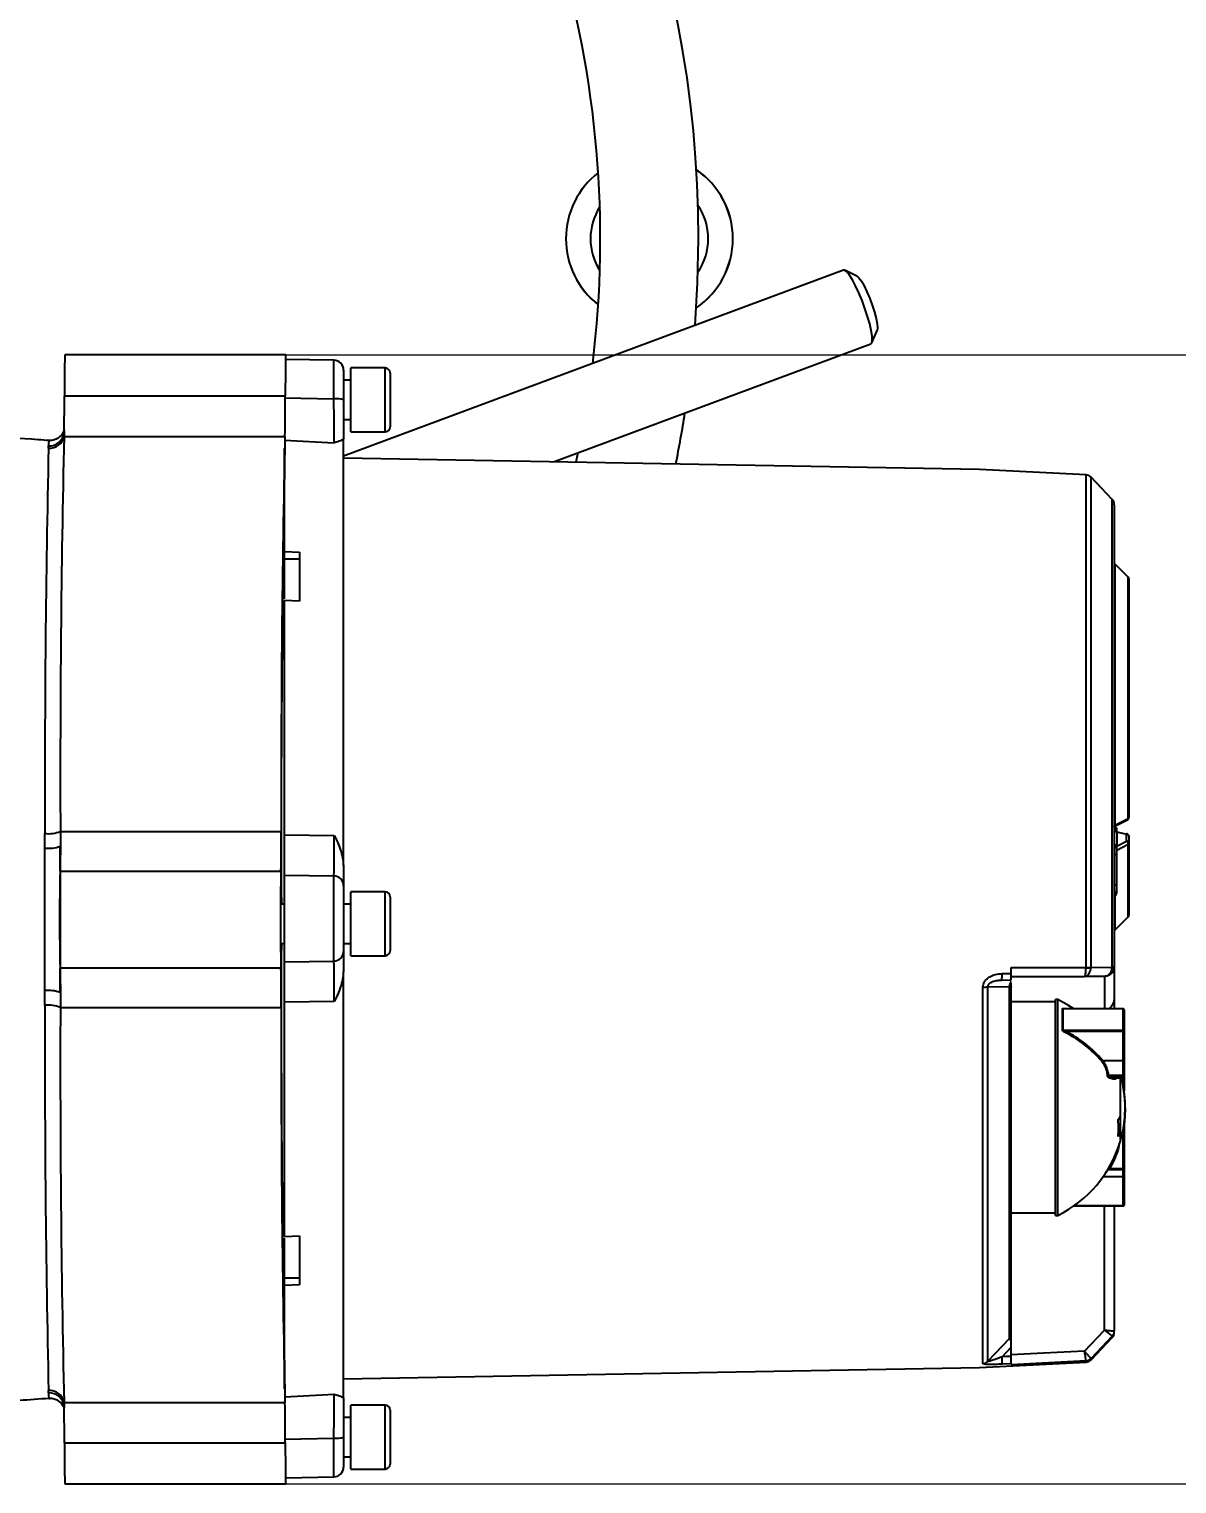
# Model space of a CAD drawing. Header units: millimetres. Extents: x 1964 to 5009, y 569 to 2723.
# Drawn here: x 4390.3 to 4624.1, y 2148.1 to 2444.4 of the extents above; entities that cross this region are included whole.
import ezdxf

# ---------------------------------------------------------------- set-up
doc = ezdxf.new("R2010")
doc.units = ezdxf.units.MM
doc.layers.add('AM_5', color=3, linetype='Continuous', lineweight=25)
doc.styles.add('SLDTEXTSTYLE1', font='txt.shx', dxfattribs={"width": 0.7, "bigfont": 'gbcbig.shx'})
doc.dimstyles.new('SLDDIMSTYLE12$0', dxfattribs={"dimtxt": 12, "dimasz": 10, "dimexe": 0, "dimexo": 0.0625, "dimgap": 0.875, "dimtad": 1, "dimdec": 1, "dimlfac": 1.8, "dimrnd": 1e-09, "dimzin": 12, "dimdsep": 46, "dimtxsty": 'SLDTEXTSTYLE1', "dimcen": 0.09, "dimdle": 8.16, "dimclrd": 3, "dimclre": 3, "dimadec": 0, "dimazin": 3, "dimtfac": 1, "dimtdec": 1, "dimtofl": 0, "dimtmove": 0, "dimatfit": 3, "dimfxl": 0, "dimfrac": 2, "dimtolj": 1, "dimlwd": 5, "dimlwe": 5, "dimarcsym": 0})

# ---------------------------------------------------------------- blocks, each defined once
blk = doc.blocks.new('*D73')
at = {"layer": 'AM_5', "color": 3, "lineweight": 5, "transparency": 16777216}
blk.add_line((4442.61, 2378.08), (4692.53, 2378.08), dxfattribs=at)
at = {"layer": 'AM_5', "color": 3, "linetype": 'Continuous', "lineweight": 5, "transparency": 16777216}
for p, q in [((4692.53, 2368.08), (4692.53, 2158.12)), ((4442.61, 2148.12), (4692.53, 2148.12))]:
    blk.add_line(p, q, dxfattribs=at)
at = {"layer": 'AM_5', "color": 3, "transparency": 16777216}
for points in [[(4690.87, 2368.08), (4694.2, 2368.08), (4692.53, 2378.08)], [(4690.87, 2158.12), (4694.2, 2158.12), (4692.53, 2148.12)]]:
    blk.add_solid(points, dxfattribs=at)
at = {"layer": 'Defpoints', "color": 0, "transparency": 16777216}
for p in [(4442.55, 2378.08), (4442.55, 2148.12), (4692.53, 2148.12)]:
    blk.add_point(p, dxfattribs=at)
at = {"layer": 'AM_5', "color": 0, "transparency": 16777216, "insert": (4685.66, 2263.1), "char_height": 12, "attachment_point": 5, "rotation": 90, "style": 'SLDTEXTSTYLE1'}
blk.add_mtext('\\A1;230', dxfattribs=at)

msp = doc.modelspace()

# ---------------------------------------------------------------- linework, layer by layer
at = {"color": 7, "linetype": 'Continuous', "lineweight": 25}
for p, q in [((4556.153, 2395.333), (4454.322, 2357.412)), ((4558.902, 2394.122), (4556.426, 2395.301)), ((4561.923, 2380.542), (4563.024, 2383.053)), ((4497.107, 2356.271), (4561.737, 2380.339)), ((4442.547, 2378.082), (4397.549, 2378.082)), ((4452.356, 2376.993), (4442.547, 2377.164)), ((4452.356, 2369.098), (4452.356, 2376.993)), ((4462.802, 2375.407), (4455.802, 2375.407)), ((4455.802, 2362.407), (4455.802, 2375.407)), ((4462.802, 2362.407), (4462.802, 2375.407)), ((4463.802, 2374.407), (4463.802, 2363.407)), ((4455.802, 2372.907), (4454.322, 2372.907)), ((4397.458, 2369.709), (4442.456, 2369.709)), ((4442.322, 2369.348), (4452.356, 2369.098)), ((4454.322, 2364.907), (4455.802, 2364.907)), ((4397.41, 2362.496), (4397.399, 2362.253)), ((4397.401, 2362.28), (4397.409, 2362.411)), ((4455.802, 2362.407), (4462.802, 2362.407)), ((4397.383, 2361.482), (4442.381, 2361.482)), ((4442.322, 2360.697), (4452.426, 2360.181)), ((4583.848, 2354.757), (4454.322, 2357.018)), ((4502.044, 2358.11), (4501.627, 2356.192)), ((4605.576, 2353.618), (4583.848, 2354.757)), ((4605.576, 2253.284), (4605.576, 2353.618)), ((4610.91, 2348.597), (4606.586, 2353.153)), ((4606.586, 2253.336), (4606.586, 2353.153)), ((4610.91, 2253.368), (4610.91, 2348.597)), ((4442.322, 2338.027), (4445.322, 2337.915)), ((4442.322, 2336.492), (4442.322, 2338.027)), ((4442.322, 2336.502), (4442.224, 2336.4)), ((4442.322, 2336.502), (4442.224, 2336.4)), ((4445.322, 2336.492), (4442.322, 2336.492)), ((4442.322, 2336.297), (4442.476, 2336.459)), ((4611.468, 2335.508), (4611.468, 2282.285)), ((4611.468, 2335.508), (4614.175, 2332.791)), ((4614.175, 2283.646), (4614.175, 2332.791)), ((4445.322, 2327.92), (4442.322, 2328.032)), ((4611.322, 2281.925), (4611.329, 2281.997)), ((4611.322, 2281.745), (4611.822, 2281.745)), ((4611.322, 2281.617), (4611.822, 2281.617)), ((4611.322, 2281.553), (4611.822, 2281.553)), ((4611.468, 2282.285), (4614.175, 2283.646)), ((4611.6, 2282.121), (4614.045, 2283.348)), ((4611.6, 2282.121), (4614.045, 2283.348)), ((4611.822, 2281.617), (4611.822, 2281.745)), ((4611.822, 2281.362), (4611.822, 2281.553)), ((4396.639, 2281.028), (4441.637, 2281.028)), ((4442.322, 2280.306), (4452.426, 2280.186)), ((4611.322, 2281.362), (4611.822, 2281.362)), ((4611.822, 2280.963), (4611.822, 2281.362)), ((4611.822, 2280.946), (4613.822, 2280.478)), ((4611.822, 2280.946), (4611.822, 2278.293)), ((4611.822, 2278.028), (4613.822, 2279.032)), ((4613.822, 2279.032), (4613.822, 2280.478)), ((4614.053, 2280.422), (4613.867, 2280.499)), ((4614.258, 2280.18), (4614.285, 2280.1)), ((4614.305, 2280.039), (4614.289, 2280.104)), ((4614.305, 2280.024), (4614.322, 2279.892)), ((4614.322, 2279.892), (4614.322, 2278.599)), ((4396.629, 2278.064), (4396.583, 2277.982)), ((4611.322, 2278.293), (4611.822, 2278.293)), ((4611.322, 2278.156), (4611.822, 2278.156)), ((4611.322, 2277.745), (4611.822, 2277.745)), ((4611.322, 2276.308), (4611.822, 2276.308)), ((4611.822, 2277.217), (4614.175, 2278.396)), ((4611.822, 2278.156), (4611.822, 2278.293)), ((4611.822, 2277.745), (4611.822, 2278.156)), ((4611.822, 2270.126), (4611.822, 2276.308)), ((4614.175, 2263.631), (4614.175, 2278.396)), ((4396.563, 2272.952), (4441.561, 2272.952)), ((4442.322, 2272.103), (4452.356, 2271.954)), ((4452.356, 2254.601), (4452.356, 2271.954)), ((4611.322, 2270.126), (4611.822, 2270.126)), ((4462.802, 2268.704), (4455.802, 2268.704)), ((4455.802, 2255.704), (4455.802, 2268.704)), ((4462.802, 2255.704), (4462.802, 2268.704)), ((4463.802, 2267.704), (4463.802, 2256.704)), ((4611.322, 2268.689), (4611.822, 2268.689)), ((4611.322, 2268.278), (4611.822, 2268.278)), ((4611.822, 2268.261), (4611.322, 2268.261)), ((4611.322, 2268.14), (4611.822, 2268.14)), ((4611.468, 2268.14), (4611.468, 2260.924)), ((4611.822, 2268.278), (4611.822, 2268.689)), ((4442.322, 2266.204), (4441.564, 2266.204)), ((4455.802, 2266.204), (4454.322, 2266.204)), ((4611.468, 2260.924), (4614.175, 2263.631)), ((4441.569, 2258.204), (4442.322, 2258.204)), ((4454.322, 2258.204), (4455.802, 2258.204)), ((4455.802, 2255.704), (4462.802, 2255.704)), ((4396.563, 2253.252), (4441.561, 2253.252)), ((4442.322, 2254.452), (4452.356, 2254.601)), ((4588.456, 2252.06), (4590.322, 2252.093)), ((4590.322, 2253.269), (4605.576, 2253.267)), ((4590.322, 2252.093), (4590.322, 2253.269)), ((4605.576, 2253.284), (4605.576, 2253.267)), ((4606.582, 2253.267), (4606.586, 2253.336)), ((4606.586, 2253.336), (4610.908, 2253.327)), ((4610.91, 2253.368), (4610.908, 2253.327)), ((4611.322, 2253.488), (4611.315, 2253.327)), ((4584.576, 2172.626), (4584.576, 2249.3)), ((4585.586, 2249.372), (4589.91, 2249.454)), ((4585.586, 2173.087), (4585.586, 2249.372)), ((4587.923, 2250.719), (4588.416, 2250.766)), ((4588.404, 2250.744), (4590.322, 2250.778)), ((4589.91, 2249.454), (4589.91, 2177.674)), ((4590.322, 2251.488), (4605.272, 2251.488)), ((4590.322, 2249.304), (4590.322, 2250.128)), ((4605.272, 2251.488), (4605.5, 2251.55)), ((4605.272, 2251.488), (4605.317, 2251.541)), ((4609.322, 2251.488), (4605.272, 2251.488)), ((4609.322, 2251.488), (4609.322, 2244.885)), ((4396.629, 2248.14), (4396.583, 2248.222)), ((4452.426, 2246.369), (4442.322, 2246.25)), ((4599.322, 2246.305), (4590.322, 2246.305)), ((4599.822, 2246.805), (4599.322, 2246.805)), ((4599.322, 2213.147), (4599.322, 2246.805)), ((4599.822, 2213.147), (4599.822, 2246.805)), ((4611.322, 2247.237), (4611.322, 2244.885)), ((4396.639, 2245.176), (4441.637, 2245.176)), ((4600.742, 2240.557), (4600.742, 2244.894)), ((4600.838, 2244.872), (4600.838, 2240.539)), ((4613.122, 2244.872), (4600.838, 2244.872)), ((4613.122, 2244.885), (4600.886, 2244.885)), ((4613.122, 2244.885), (4613.122, 2244.872)), ((4613.122, 2240.539), (4613.122, 2244.872)), ((4613.322, 2244.685), (4613.322, 2240.393)), ((4600.838, 2240.539), (4613.122, 2240.539)), ((4613.122, 2240.287), (4601.409, 2240.287)), ((4613.122, 2240.539), (4613.122, 2240.287)), ((4613.122, 2234.371), (4613.122, 2240.287)), ((4613.322, 2240.393), (4613.322, 2234.477)), ((4613.359, 2240.211), (4613.322, 2240.211)), ((4613.322, 2237.938), (4613.359, 2237.938)), ((4608.941, 2234.371), (4613.122, 2234.371)), ((4613.122, 2231.348), (4613.122, 2234.371)), ((4613.359, 2236.192), (4613.322, 2236.192)), ((4613.359, 2235.919), (4613.322, 2235.919)), ((4613.322, 2234.477), (4613.322, 2231.253)), ((4613.322, 2234.229), (4613.359, 2234.229)), ((4610.097, 2231.348), (4613.122, 2231.348)), ((4613.122, 2231.348), (4613.122, 2231.059)), ((4613.322, 2234.021), (4613.359, 2234.021)), ((4613.322, 2232.844), (4613.359, 2232.844)), ((4613.359, 2232.272), (4613.322, 2232.272)), ((4613.322, 2231.253), (4613.322, 2230.998)), ((4613.122, 2231.059), (4610.399, 2231.059)), ((4611.373, 2230.798), (4613.122, 2230.798)), ((4612.518, 2230.798), (4612.518, 2222.946)), ((4612.522, 2230.798), (4612.522, 2217.805)), ((4613.089, 2229.5), (4613.122, 2229.5)), ((4613.122, 2230.798), (4613.122, 2231.059)), ((4613.122, 2229.5), (4613.122, 2230.798)), ((4613.122, 2229.5), (4613.122, 2229.329)), ((4613.322, 2231.018), (4613.322, 2229.432)), ((4613.322, 2229.432), (4613.322, 2229.386)), ((4613.322, 2229.432), (4613.322, 2228.09)), ((4612.518, 2219.554), (4612.166, 2219.554)), ((4612.518, 2219.554), (4612.518, 2217.805)), ((4613.122, 2218.821), (4613.122, 2220.281)), ((4613.322, 2221.52), (4613.322, 2218.669)), ((4612.518, 2217.805), (4612.522, 2217.805)), ((4613.122, 2218.812), (4612.799, 2218.812)), ((4612.801, 2218.821), (4613.122, 2218.821)), ((4613.122, 2218.812), (4613.122, 2218.821)), ((4613.122, 2212.381), (4613.122, 2218.812)), ((4613.322, 2218.669), (4613.322, 2218.612)), ((4613.322, 2218.612), (4613.322, 2212.342)), ((4613.359, 2216.111), (4613.322, 2216.111)), ((4613.359, 2214.583), (4613.322, 2214.583)), ((4613.322, 2214.045), (4613.359, 2214.045)), ((4599.322, 2202.805), (4599.322, 2213.147)), ((4599.822, 2202.805), (4599.822, 2213.147)), ((4609.096, 2210.735), (4613.122, 2210.735)), ((4610.099, 2212.142), (4613.122, 2212.142)), ((4610.399, 2212.381), (4613.122, 2212.381)), ((4613.122, 2212.381), (4613.122, 2212.142)), ((4613.122, 2210.735), (4613.122, 2212.142)), ((4613.122, 2204.819), (4613.122, 2210.735)), ((4613.322, 2212.555), (4613.359, 2212.555)), ((4613.322, 2212.342), (4613.322, 2210.841)), ((4613.322, 2210.841), (4613.322, 2204.925)), ((4603.077, 2204.725), (4613.122, 2204.725)), ((4603.21, 2204.819), (4613.122, 2204.819)), ((4609.322, 2179.447), (4609.322, 2204.725)), ((4611.322, 2204.725), (4611.322, 2179.247)), ((4613.122, 2204.819), (4613.122, 2204.725)), ((4590.322, 2203.305), (4599.322, 2203.305)), ((4599.322, 2202.805), (4599.822, 2202.805)), ((4442.322, 2198.524), (4445.322, 2198.635)), ((4442.201, 2190.113), (4442.322, 2189.987)), ((4442.201, 2190.113), (4442.322, 2189.987)), ((4442.453, 2190.054), (4442.322, 2190.192)), ((4442.322, 2190.063), (4445.322, 2190.063)), ((4442.322, 2188.528), (4442.322, 2190.063)), ((4445.322, 2188.64), (4442.322, 2188.528)), ((4590.322, 2177.269), (4590.322, 2178.734)), ((4605.272, 2175.168), (4609.322, 2179.447)), ((4610.909, 2178.219), (4606.586, 2173.65)), ((4606.586, 2173.402), (4610.91, 2177.959)), ((4610.909, 2178.219), (4610.91, 2178.218)), ((4610.91, 2177.959), (4610.91, 2178.218)), ((4611.319, 2179.248), (4611.322, 2179.247)), ((4589.91, 2177.674), (4585.586, 2173.087)), ((4588.47, 2173.997), (4590.322, 2175.961)), ((4590.322, 2174.091), (4590.322, 2175.961)), ((4583.848, 2171.798), (4605.576, 2172.937)), ((4590.322, 2172.598), (4588.523, 2172.506)), ((4605.576, 2173.186), (4590.322, 2172.385)), ((4605.576, 2173.186), (4605.576, 2173.185)), ((4605.576, 2172.937), (4605.576, 2173.185)), ((4606.586, 2173.65), (4606.584, 2173.652)), ((4606.586, 2173.402), (4606.586, 2173.65)), ((4454.322, 2169.537), (4583.848, 2171.798)), ((4442.389, 2165.861), (4452.426, 2166.375)), ((4397.383, 2164.722), (4442.381, 2164.722)), ((4397.399, 2163.951), (4397.41, 2163.708)), ((4462.802, 2164.148), (4455.802, 2164.148)), ((4455.802, 2157.648), (4455.802, 2164.148)), ((4462.802, 2157.648), (4462.802, 2164.148)), ((4463.802, 2163.148), (4463.802, 2157.648)), ((4455.802, 2161.648), (4454.322, 2161.648)), ((4442.322, 2157.207), (4452.356, 2157.457)), ((4452.356, 2149.562), (4452.356, 2157.457)), ((4455.802, 2151.148), (4455.802, 2157.648)), ((4462.802, 2151.148), (4462.802, 2157.648)), ((4463.802, 2157.648), (4463.802, 2152.148)), ((4397.458, 2156.495), (4442.456, 2156.495)), ((4454.322, 2153.648), (4455.802, 2153.648)), ((4442.547, 2149.391), (4452.356, 2149.562)), ((4455.802, 2151.148), (4462.802, 2151.148)), ((4397.549, 2148.122), (4442.547, 2148.122))]:
    msp.add_line(p, q, dxfattribs=at)
at = {"color": 7, "linetype": 'Continuous', "lineweight": 25, "flags": 128}
for points in [[(4525.946, 2384.084), (4526.449, 2392.756), (4526.624, 2401.73)], [(4561.737, 2380.339), (4561.911, 2380.516), (4562.02, 2381.051), (4561.986, 2381.903), (4561.81, 2383.032), (4561.5, 2384.386), (4561.07, 2385.902), (4560.541, 2387.507), (4559.937, 2389.129), (4559.287, 2390.689), (4558.621, 2392.117), (4557.97, 2393.344), (4557.365, 2394.313), (4556.833, 2394.98), (4556.401, 2395.313), (4556.153, 2395.333)], [(4558.902, 2394.122), (4558.917, 2394.115), (4559.312, 2393.766), (4559.8, 2393.088), (4560.35, 2392.123), (4560.928, 2390.931), (4561.497, 2389.589), (4562.022, 2388.179), (4562.469, 2386.792), (4562.811, 2385.513), (4563.027, 2384.423), (4563.101, 2383.591), (4563.031, 2383.068), (4563.024, 2383.053)], [(4442.586, 2377.163), (4442.573, 2377.688), (4442.556, 2378.038), (4442.539, 2378.038), (4442.522, 2377.688), (4442.505, 2377.001), (4442.491, 2376.001), (4442.478, 2374.723), (4442.468, 2373.212), (4442.46, 2371.521), (4442.456, 2369.709)], [(4611.822, 2280.946), (4611.837, 2280.959), (4611.852, 2280.967), (4611.867, 2280.967), (4611.879, 2280.961), (4611.89, 2280.948), (4611.898, 2280.93)], [(4393.448, 2248.585), (4393.444, 2252.196), (4393.44, 2255.823), (4393.439, 2259.46), (4393.438, 2263.102), (4393.439, 2266.744), (4393.44, 2270.381), (4393.444, 2274.008), (4393.448, 2277.619)], [(4396.629, 2278.064), (4396.625, 2274.342), (4396.621, 2270.604), (4396.619, 2266.856), (4396.619, 2263.102), (4396.619, 2259.348), (4396.621, 2255.6), (4396.625, 2251.862), (4396.629, 2248.14)], [(4441.576, 2266.452), (4441.565, 2266.27), (4441.562, 2266.133)], [(4441.587, 2266.204), (4441.586, 2266.27), (4441.576, 2266.452)], [(4611.322, 2253.488), (4611.283, 2253.098), (4611.237, 2252.913)], [(4609.987, 2251.602), (4609.712, 2251.526), (4609.322, 2251.488)], [(4603.077, 2244.885), (4602.03, 2245.578), (4599.822, 2246.805)], [(4613.322, 2240.393), (4613.318, 2240.372), (4613.306, 2240.352), (4613.288, 2240.334), (4613.263, 2240.318), (4613.233, 2240.305), (4613.198, 2240.295), (4613.161, 2240.289), (4613.122, 2240.287)], [(4613.322, 2234.477), (4613.318, 2234.456), (4613.306, 2234.436), (4613.288, 2234.418), (4613.263, 2234.402), (4613.233, 2234.389), (4613.198, 2234.379), (4613.161, 2234.373), (4613.122, 2234.371)], [(4613.122, 2231.348), (4613.161, 2231.346), (4613.198, 2231.341), (4613.233, 2231.332), (4613.263, 2231.32), (4613.288, 2231.306), (4613.306, 2231.289), (4613.318, 2231.271), (4613.322, 2231.253)], [(4613.122, 2229.5), (4613.161, 2229.499), (4613.198, 2229.495), (4613.233, 2229.489), (4613.263, 2229.48), (4613.288, 2229.47), (4613.306, 2229.458), (4613.318, 2229.445), (4613.322, 2229.432)], [(4613.543, 2224.723), (4613.543, 2224.64), (4613.479, 2222.867), (4613.322, 2221.354), (4613.398, 2221.983), (4613.479, 2222.867), (4613.527, 2223.753), (4613.543, 2224.64), (4613.527, 2225.527), (4613.479, 2226.413), (4613.398, 2227.297), (4613.286, 2228.177), (4613.142, 2229.052), (4613.122, 2229.164)], [(4613.122, 2210.735), (4613.161, 2210.737), (4613.198, 2210.743), (4613.233, 2210.753), (4613.263, 2210.766), (4613.288, 2210.782), (4613.306, 2210.8), (4613.318, 2210.82), (4613.322, 2210.841)], [(4613.122, 2204.819), (4613.161, 2204.821), (4613.198, 2204.827), (4613.233, 2204.837), (4613.263, 2204.85), (4613.288, 2204.866), (4613.306, 2204.884), (4613.318, 2204.904), (4613.322, 2204.925)], [(4605.272, 2175.168), (4596.9, 2174.728), (4590.322, 2174.382)], [(4590.322, 2174.091), (4589.285, 2174.038), (4588.47, 2173.997)], [(4442.456, 2156.495), (4442.46, 2154.683), (4442.468, 2152.992), (4442.478, 2151.481), (4442.491, 2150.203), (4442.505, 2149.203), (4442.522, 2148.516), (4442.539, 2148.166), (4442.556, 2148.166), (4442.573, 2148.516), (4442.589, 2149.203), (4442.592, 2149.392)]]:
    msp.add_lwpolyline(points, dxfattribs=at)
at = {"color": 7, "linetype": 'Continuous', "lineweight": 25}
for centre, radius, start, end in [((4296.624, 2401.73), 230, 0, 169.16329), ((4296.624, 2401.73), 210, 353.04862, 87.41373), ((4516.624, 2401.73), 17.013, 127.81367, 180), ((4516.624, 2401.73), 17, 127.8432, 232.1568), ((4516.624, 2401.73), 17.013, 304.2276, 55.7724), ((4516.624, 2401.73), 17, 304.2613, 55.7387), ((4516.624, 2401.73), 12, 147.31654, 212.68346), ((4516.624, 2401.73), 12, 325.58849, 34.41151), ((4516.624, 2401.73), 17.013, 180, 232.18633), ((4594.611, 2371.75), 197.164, 178.15954, 180.59293), ((4452.322, 2374.993), 2, 0, 89), ((4462.802, 2374.407), 1, 0, 90), ((3860.501, 2369.652), 536.957, 359.23935, 0.0061), ((4120.454, 2368.521), 322.005, 358.74746, 0.21149), ((4452.837, 2363.77), 5.35, 73.8962, 95.15834), ((4296.624, 2401.73), 230, 348.49028, 351.12295), ((4394.429, 2362.54), 2.984, 265.72557, 354.99775), ((4462.802, 2363.407), 1, 270, 0), ((7458.919, 2291.462), 3065.437, 178.736305, 180.203246), ((4396.675, 2359.809), 2.481, 160.17317, 185.66552), ((4394.452, 2362.043), 2.985, 265.67984, 349.16146), ((7539.196, 2292.176), 3142.577, 178.736305, 180.203246), ((7584.194, 2292.176), 3142.577, 178.736305, 180.203246), ((8621.231, 2280.685), 4179.607, 178.95405, 180.198512), ((4605.498, 2352.121), 1.5, 43.5, 87), ((4609.822, 2347.564), 1.5, 0, 43.5), ((4613.824, 2332.439), 0.497, 0.01913, 45.13671), ((4613.822, 2332.439), 0.5, 0, 44.78845), ((4613.822, 2283.795), 0.5, 296.65477, 0), ((4614.129, 2283.837), 0.197, 283.44713, 347.66352), ((4394.167, 2287.246), 6.691, 264.28607, 291.67914), ((4139.068, 2279.842), 302.571, 358.69511, 0.22467), ((4613.862, 2280.452), 0.0477, 83.56984, 147.1736), ((4613.853, 2278.563), 0.47, 4.40195, 93.81126), ((4614.057, 2280.394), 0.0277, 97.12082, 149.1876), ((4614.073, 2278.624), 0.25, 294.15157, 354.20326), ((4394.194, 2284.885), 7.305, 264.13547, 289.0893), ((4216.325, 2277.853), 180.304, 358.44239, 0.06727), ((4611.708, 2278.463), 0.386, 180.21998, 206.0157), ((4923.818, 2263.102), 527.347, 178.92978, 181.07022), ((4968.816, 2263.102), 527.347, 178.92978, 181.07022), ((4452.326, 2269.959), 1.995, 0.12484, 89.13021), ((4462.802, 2267.704), 1, 0, 90), ((4613.822, 2263.985), 0.5, 315, 0), ((8576.627, 2244.88), 4134.998, 179.815372, 181.048433), ((4452.326, 2256.596), 1.995, 270.86979, 359.87516), ((4462.802, 2256.704), 1, 270, 0), ((4216.325, 2248.351), 180.304, 359.93273, 1.55761), ((4139.068, 2246.362), 302.571, 359.77533, 1.30489), ((4582.206, 2251.65), 6.263, 351.68873, 3.75601), ((4605.587, 2263.001), 9.717, 269.93778, 275.90091), ((4606.079, 2263.139), 9.886, 267.08331, 272.91669), ((4611.112, 2255.158), 1.842, 263.6552, 276.3448), ((4610.952, 2253.989), 0.622, 266.06043, 306.40294), ((4584.586, 2256.364), 7.063, 269.92254, 278.13904), ((4591.585, 2249.375), 1.677, 138.8706, 177.29896), ((4394.194, 2241.319), 7.305, 70.91082, 95.86448), ((7458.919, 2234.742), 3065.437, 179.796754, 181.263695), ((4394.167, 2238.958), 6.691, 68.32086, 95.71393), ((7539.196, 2234.028), 3142.577, 179.796754, 181.263695), ((7584.194, 2234.028), 3142.577, 179.796754, 181.263695), ((4600.838, 2245.083), 0.211, 243.21683, 270.08193), ((4613.122, 2244.685), 0.2, 0, 90), ((4613.128, 2244.678), 0.194, 2.04296, 91.90672), ((4600.837, 2240.799), 0.26, 248.67746, 270.24024), ((4601.907, 2239.933), 0.611, 144.63935, 168.38608), ((4591.128, 2219.443), 23.241, 39.96426, 63.74639), ((4613.145, 2240.361), 0.18, 10.17638, 97.42896), ((4591.111, 2219.381), 23.053, 39.96426, 63.74639), ((4609.109, 2234.061), 0.352, 118.33749, 158.79888), ((4610.076, 2231.634), 0.286, 238.36355, 274.10523), ((4613.125, 2231.256), 0.197, 269.06383, 359.03219), ((4610.444, 2230.844), 0.22, 101.86899, 187.14716), ((4589.043, 2224.805), 24.5, 343.39845, 14.15842), ((4613.122, 2230.998), 0.2, 270, 0), ((4613.122, 2229.432), 0.199, 274.89096, 359.84207), ((4613.122, 2229.386), 0.2, 277.47638, 0), ((4604.261, 2227.406), 9.384, 326.76026, 331.6277), ((4595.528, 2220.566), 16.668, 354.15975, 5.84025), ((4604.261, 2224.014), 9.384, 326.76026, 331.6277), ((4589.04, 2224.805), 24.5, 296.10891, 343.39845), ((4613.143, 2218.641), 0.181, 8.81163, 96.68922), ((4613.122, 2218.612), 0.2, 0, 90), ((4610.611, 2212.85), 0.514, 221.98396, 245.63737), ((4613.17, 2212.097), 0.288, 58.21371, 99.59569), ((4613.122, 2212.342), 0.2, 270, 0), ((4613.122, 2204.925), 0.2, 270, 0), ((4609.816, 2179.25), 1.502, 316.65575, 359.9319), ((4609.829, 2179.247), 1.493, 316.39377, 359.98625), ((4609.822, 2178.991), 1.5, 316.5, 0), ((4598.442, 2185.934), 11.875, 224.06997, 226.8585), ((4584.499, 2174.129), 1.506, 272.9299, 316.1934), ((4561.787, 2172.314), 26.736, 0.41271, 3.60892), ((4605.494, 2174.688), 1.504, 273.13823, 316.44887), ((4605.498, 2174.685), 1.502, 272.97758, 316.40247), ((4605.498, 2174.435), 1.5, 273, 316.5), ((4397.308, 2166.473), 3.106, 176.93263, 197.22928), ((4394.429, 2163.664), 2.983, 4.85158, 94.27503), ((4394.452, 2164.161), 2.985, 10.83854, 94.32016), ((3860.501, 2156.552), 536.957, 359.9939, 0.76065), ((4120.454, 2157.683), 322.005, 359.78851, 1.25254), ((4462.802, 2163.148), 1, 0, 90), ((4452.837, 2162.786), 5.35, 264.84166, 286.1038), ((4594.611, 2154.454), 197.164, 179.40707, 181.84046), ((4452.322, 2151.562), 2, 271, 0), ((4462.802, 2152.148), 1, 270, 0)]:
    msp.add_arc(centre, radius, start, end, dxfattribs=at)
for points, knots in [([(4454.322, 2374.993), (4454.322, 2374.91), (4454.322, 2374.738), (4454.322, 2373.355), (4454.322, 2371.326), (4454.322, 2369.696), (4454.322, 2368.91)], [0, 0, 0, 0, 0.2412869, 0.5, 0.7587131, 1, 1, 1, 1]), ([(4452.426, 2360.181), (4452.426, 2360.456), (4452.425, 2360.826), (4452.419, 2361.781), (4452.415, 2362.459), (4452.41, 2363.275), (4452.4, 2364.293), (4452.387, 2365.604), (4452.373, 2367.234), (4452.362, 2368.457), (4452.356, 2369.098)], [0, 0, 0, 0, 0.2442906, 0.329037, 0.4144904, 0.500125, 0.5979935, 0.7157718, 0.8510735, 1, 1, 1, 1]), ([(4454.322, 2368.91), (4454.322, 2368.15), (4454.322, 2366.635), (4454.322, 2364.507), (4454.322, 2362.55), (4454.322, 2361.485), (4454.322, 2360.951)], [0, 0, 0, 0, 0.2507669, 0.5000113, 0.749245, 1, 1, 1, 1]), ([(4394.35, 2360.624), (4393.611, 2360.684), (4389.262, 2361.035), (4381.287, 2361.366), (4370.441, 2361.601), (4359.61, 2361.496), (4348.807, 2361.069), (4339.421, 2360.467), (4333.652, 2359.879), (4331.463, 2359.656)], [0, 0, 0, 0, 0.0352985, 0.207858, 0.3801201, 0.5520874, 0.723762, 0.8951454, 1, 1, 1, 1]), ([(4397.415, 2362.815), (4397.409, 2362.788), (4397.393, 2362.721), (4397.316, 2362.491), (4397.131, 2362.097), (4396.764, 2361.585), (4396.175, 2361.075), (4395.385, 2360.732), (4394.733, 2360.589), (4394.4, 2360.657), (4394.366, 2360.664)], [0, 0, 0, 0, 0.0988141, 0.2481759, 0.38361338, 0.51716417, 0.66205203, 0.81883894, 0.98183427, 1, 1, 1, 1]), ([(4397.411, 2362.524), (4397.409, 2362.406), (4397.403, 2362.11), (4397.394, 2361.737), (4397.387, 2361.568), (4397.383, 2361.482)], [0, 0, 0, 0, 0.2461834, 0.6204204, 1, 1, 1, 1]), ([(4394.227, 2359.067), (4394.224, 2359.166), (4394.218, 2359.343), (4394.21, 2359.497), (4394.206, 2359.564)], [0, 0, 0, 0, 0.559997, 1, 1, 1, 1]), ([(4442.322, 2338.027), (4442.322, 2339.914), (4442.322, 2343.689), (4442.322, 2348.531), (4442.322, 2352.744), (4442.322, 2356.145), (4442.322, 2358.25), (4442.322, 2358.978), (4442.322, 2359.078)], [0, 0, 0, 0, 0.1937913, 0.3875826, 0.5813739, 0.7751653, 0.9689566, 1, 1, 1, 1]), ([(4454.322, 2360.951), (4454.176, 2360.831), (4453.883, 2360.59), (4452.914, 2360.318), (4452.426, 2360.181)], [0, 0, 0, 0, 0.4975573, 1, 1, 1, 1]), ([(4611.322, 2347.564), (4611.322, 2347.477), (4611.322, 2347.302), (4611.322, 2345.874), (4611.322, 2343.57), (4611.322, 2340.323), (4611.322, 2336.201), (4611.322, 2331.277), (4611.322, 2325.655), (4611.322, 2319.409), (4611.322, 2312.561), (4611.322, 2305.109), (4611.322, 2297.104), (4611.322, 2288.668), (4611.322, 2279.943), (4611.322, 2271.08), (4611.322, 2262.223), (4611.322, 2256.383), (4611.322, 2253.488)], [0, 0, 0, 0, 0.0612816, 0.1235957, 0.1866179, 0.25, 0.3133821, 0.3764043, 0.4387184, 0.5, 0.5612816, 0.6235957, 0.6866179, 0.75, 0.8133821, 0.8764043, 0.9387184, 1, 1, 1, 1]), ([(4442.322, 2328.382), (4442.322, 2329.495), (4442.322, 2332.359), (4442.322, 2334.924), (4442.322, 2336.492)], [0, 0, 0, 0, 0.3888049, 1, 1, 1, 1]), ([(4614.322, 2332.439), (4614.322, 2332.277), (4614.322, 2331.95), (4614.322, 2330.853), (4614.322, 2329.301), (4614.322, 2327.269), (4614.322, 2324.808), (4614.322, 2321.974), (4614.322, 2318.843), (4614.322, 2315.463), (4614.322, 2311.847), (4614.322, 2307.996), (4614.322, 2303.946), (4614.322, 2299.783), (4614.322, 2295.596), (4614.322, 2291.484), (4614.322, 2287.514), (4614.322, 2285.026), (4614.322, 2283.795)], [0, 0, 0, 0, 0.0609226, 0.1231775, 0.1863534, 0.25, 0.3136466, 0.3768225, 0.4390774, 0.5, 0.5609226, 0.6231775, 0.6863534, 0.75, 0.8136466, 0.8768225, 0.9390774, 1, 1, 1, 1]), ([(4611.35, 2281.971), (4611.356, 2281.97), (4611.376, 2281.968), (4611.444, 2282.028), (4611.545, 2282.089), (4611.598, 2282.12)], [0, 0, 0, 0, 0.160089, 0.568829, 1, 1, 1, 1]), ([(4611.593, 2282.119), (4611.591, 2282.118), (4611.571, 2282.102), (4611.539, 2282.104), (4611.499, 2282.12), (4611.476, 2282.169), (4611.467, 2282.229), (4611.468, 2282.267), (4611.468, 2282.285)], [0, 0, 0, 0, 0.0284628, 0.3120488, 0.569439, 0.7930567, 0.8963599, 1, 1, 1, 1]), ([(4614.044, 2283.349), (4614.056, 2283.356), (4614.089, 2283.372), (4614.128, 2283.42), (4614.17, 2283.506), (4614.173, 2283.591), (4614.175, 2283.646)], [0, 0, 0, 0, 0.14054677, 0.37738427, 0.59349249, 1, 1, 1, 1]), ([(4393.448, 2277.619), (4393.46, 2278.174), (4393.481, 2279.166), (4393.495, 2280.154), (4393.501, 2280.588)], [0, 0, 0, 0, 0.5599962, 1, 1, 1, 1]), ([(4396.639, 2281.028), (4396.638, 2280.522), (4396.636, 2279.756), (4396.632, 2278.777), (4396.63, 2278.302), (4396.629, 2278.064)], [0, 0, 0, 0, 0.49355474, 0.74596906, 1, 1, 1, 1]), ([(4442.322, 2272.103), (4442.322, 2272.33), (4442.322, 2272.782), (4442.322, 2274.661), (4442.322, 2277.205), (4442.322, 2279.271), (4442.322, 2280.306)], [0, 0, 0, 0, 0.2500652, 0.4994456, 0.7493864, 1, 1, 1, 1]), ([(4452.356, 2271.954), (4452.362, 2272.051), (4452.373, 2272.235), (4452.386, 2272.837), (4452.396, 2273.453), (4452.404, 2273.995), (4452.415, 2275.089), (4452.424, 2277.048), (4452.425, 2279.155), (4452.426, 2280.186)], [0, 0, 0, 0, 0.1490594, 0.2844868, 0.3652537, 0.4374076, 0.5004523, 0.7554677, 1, 1, 1, 1]), ([(4452.426, 2280.186), (4452.914, 2279.215), (4453.883, 2277.282), (4454.176, 2275.135), (4454.322, 2274.067)], [0, 0, 0, 0, 0.5024427, 1, 1, 1, 1]), ([(4611.433, 2281.223), (4611.433, 2281.231), (4611.432, 2281.247), (4611.413, 2281.257), (4611.384, 2281.255), (4611.358, 2281.244), (4611.345, 2281.238)], [0, 0, 0, 0, 0.2529378, 0.5115718, 0.7641223, 1, 1, 1, 1]), ([(4611.433, 2281.223), (4611.458, 2281.192), (4611.512, 2281.128), (4611.643, 2281.021), (4611.751, 2280.976), (4611.822, 2280.946)], [0, 0, 0, 0, 0.2371866, 0.5009298, 1, 1, 1, 1]), ([(4613.822, 2280.478), (4613.861, 2280.47), (4613.934, 2280.456), (4614.002, 2280.423), (4614.033, 2280.409)], [0, 0, 0, 0, 0.5446687, 1, 1, 1, 1]), ([(4614.15, 2278.599), (4614.135, 2278.642), (4614.103, 2278.734), (4614.029, 2278.853), (4613.932, 2278.963), (4613.862, 2279.006), (4613.822, 2279.032)], [0, 0, 0, 0, 0.232288, 0.5000695, 0.7060845, 1, 1, 1, 1]), ([(4614.033, 2280.409), (4614.074, 2280.382), (4614.16, 2280.325), (4614.246, 2280.204), (4614.308, 2280.057), (4614.317, 2279.953), (4614.322, 2279.892)], [0, 0, 0, 0, 0.2335825, 0.4987544, 0.7053631, 1, 1, 1, 1]), ([(4614.033, 2280.355), (4614.073, 2280.332), (4614.16, 2280.281), (4614.246, 2280.173), (4614.308, 2280.04), (4614.317, 2279.947), (4614.322, 2279.892)], [0, 0, 0, 0, 0.23326434, 0.4987609, 0.70343082, 1, 1, 1, 1]), ([(4614.175, 2278.396), (4614.175, 2278.428), (4614.176, 2278.493), (4614.158, 2278.563), (4614.15, 2278.599)], [0, 0, 0, 0, 0.4935537, 1, 1, 1, 1]), ([(4614.297, 2280.063), (4614.301, 2280.053), (4614.32, 2279.999), (4614.321, 2279.94), (4614.322, 2279.892)], [0, 0, 0, 0, 0.1724706, 1, 1, 1, 1]), ([(4614.322, 2278.599), (4614.322, 2277.53), (4614.322, 2275.37), (4614.322, 2272.497), (4614.322, 2269.936), (4614.322, 2267.782), (4614.322, 2266.077), (4614.322, 2264.869), (4614.322, 2264.121), (4614.322, 2264.03), (4614.322, 2263.985)], [0, 0, 0, 0, 0.1218452, 0.246355, 0.3727067, 0.5, 0.6272933, 0.753645, 0.8781548, 1, 1, 1, 1]), ([(4611.822, 2276.308), (4611.822, 2276.631), (4611.822, 2277.035), (4611.822, 2277.463), (4611.822, 2277.644), (4611.822, 2277.704), (4611.822, 2277.745)], [0, 0, 0, 0, 0.4996211, 0.6251499, 0.7494732, 1, 1, 1, 1]), ([(4454.322, 2274.067), (4454.322, 2273.515), (4454.322, 2272.413), (4454.322, 2271.193), (4454.322, 2270.307), (4454.322, 2270.078), (4454.322, 2269.963)], [0, 0, 0, 0, 0.250755, 0.4999887, 0.7492331, 1, 1, 1, 1]), ([(4454.322, 2269.963), (4454.322, 2269.806), (4454.322, 2269.479), (4454.322, 2267.897), (4454.322, 2265.729), (4454.322, 2263.278), (4454.322, 2260.827), (4454.322, 2258.658), (4454.322, 2257.077), (4454.322, 2256.75), (4454.322, 2256.592)], [0, 0, 0, 0, 0.1206435, 0.25, 0.3793565, 0.5, 0.6206435, 0.75, 0.8793565, 1, 1, 1, 1]), ([(4611.822, 2268.689), (4611.822, 2268.729), (4611.822, 2268.789), (4611.822, 2268.968), (4611.822, 2269.398), (4611.822, 2269.802), (4611.822, 2270.126)], [0, 0, 0, 0, 0.2505117, 0.3752446, 0.5001647, 1, 1, 1, 1]), ([(4454.322, 2256.592), (4454.322, 2256.477), (4454.322, 2256.248), (4454.322, 2255.362), (4454.322, 2254.142), (4454.322, 2253.041), (4454.322, 2252.488)], [0, 0, 0, 0, 0.2507669, 0.5000113, 0.749245, 1, 1, 1, 1]), ([(4442.322, 2246.25), (4442.322, 2247.282), (4442.322, 2249.344), (4442.322, 2251.888), (4442.322, 2253.77), (4442.322, 2254.224), (4442.322, 2254.452)], [0, 0, 0, 0, 0.2500466, 0.4994486, 0.7493959, 1, 1, 1, 1]), ([(4452.426, 2246.369), (4452.426, 2247.403), (4452.425, 2248.796), (4452.419, 2250.33), (4452.415, 2251.21), (4452.41, 2252.049), (4452.4, 2252.875), (4452.387, 2253.658), (4452.373, 2254.32), (4452.362, 2254.504), (4452.356, 2254.601)], [0, 0, 0, 0, 0.2442906, 0.329037, 0.4144904, 0.500125, 0.5979935, 0.7157717, 0.8510735, 1, 1, 1, 1]), ([(4454.322, 2252.488), (4454.176, 2251.42), (4453.883, 2249.274), (4452.914, 2247.34), (4452.426, 2246.369)], [0, 0, 0, 0, 0.4975573, 1, 1, 1, 1]), ([(4584.576, 2249.3), (4584.596, 2249.51), (4584.638, 2249.943), (4584.958, 2250.525), (4585.395, 2251.029), (4586.096, 2251.534), (4587.129, 2251.96), (4588.002, 2252.026), (4588.456, 2252.06)], [0, 0, 0, 0, 0.1207868, 0.2490761, 0.3731373, 0.5013754, 0.7404691, 1, 1, 1, 1]), ([(4590.322, 2250.778), (4590.322, 2250.797), (4590.322, 2250.835), (4590.322, 2251.131), (4590.322, 2251.56), (4590.322, 2251.915), (4590.322, 2252.093)], [0, 0, 0, 0, 0.24991859, 0.49987605, 0.74997273, 1, 1, 1, 1]), ([(4605.317, 2251.541), (4605.338, 2251.557), (4605.395, 2251.603), (4605.477, 2251.954), (4605.551, 2252.529), (4605.567, 2253.019), (4605.576, 2253.267)], [0, 0, 0, 0, 0.1562523, 0.4311744, 0.7127035, 1, 1, 1, 1]), ([(4605.5, 2251.55), (4605.578, 2251.565), (4605.812, 2251.61), (4606.154, 2251.955), (4606.473, 2252.529), (4606.545, 2253.019), (4606.582, 2253.267)], [0, 0, 0, 0, 0.138581, 0.419261, 0.7066865, 1, 1, 1, 1]), ([(4609.322, 2251.488), (4609.514, 2251.513), (4609.9, 2251.565), (4610.407, 2251.969), (4610.791, 2252.571), (4610.869, 2253.074), (4610.908, 2253.327)], [0, 0, 0, 0, 0.24349066, 0.48990244, 0.74228532, 1, 1, 1, 1]), ([(4611.315, 2253.327), (4611.27, 2253.089), (4611.178, 2252.598), (4610.735, 2252.018), (4610.234, 2251.685), (4609.763, 2251.517), (4609.475, 2251.498), (4609.322, 2251.488)], [0, 0, 0, 0, 0.2418431, 0.4991239, 0.7090059, 0.8444555, 1, 1, 1, 1]), ([(4611.322, 2253.488), (4611.322, 2253.411), (4611.322, 2253.256), (4611.322, 2251.989), (4611.322, 2250.049), (4611.322, 2248.169), (4611.322, 2247.237)], [0, 0, 0, 0, 0.248067, 0.5, 0.751933, 1, 1, 1, 1]), ([(4585.586, 2249.372), (4585.588, 2249.441), (4585.591, 2249.58), (4585.683, 2249.781), (4585.821, 2249.96), (4586.157, 2250.256), (4586.675, 2250.481), (4587.184, 2250.611), (4587.457, 2250.66), (4587.661, 2250.692), (4587.808, 2250.706), (4587.923, 2250.717)], [0, 0, 0, 0, 0.0695253, 0.1388965, 0.2130744, 0.2940266, 0.5856128, 0.7826221, 0.8435672, 0.8777205, 1, 1, 1, 1]), ([(4587.923, 2250.717), (4587.947, 2250.72), (4588.065, 2250.733), (4588.211, 2250.739), (4588.348, 2250.743), (4588.389, 2250.744), (4588.404, 2250.744)], [0, 0, 0, 0, 0.145933, 0.7388849, 0.9107963, 1, 1, 1, 1]), ([(4589.91, 2249.454), (4590.015, 2249.436), (4590.183, 2249.407), (4590.301, 2249.354), (4590.314, 2249.321), (4590.322, 2249.304)], [0, 0, 0, 0, 0.4463965, 0.7099365, 1, 1, 1, 1]), ([(4590.322, 2178.734), (4590.322, 2179.219), (4590.322, 2180.199), (4590.322, 2182.786), (4590.322, 2186.241), (4590.322, 2190.644), (4590.322, 2195.946), (4590.322, 2202.068), (4590.322, 2208.912), (4590.322, 2216.364), (4590.322, 2224.259), (4590.322, 2232.455), (4590.322, 2240.797), (4590.322, 2246.487), (4590.322, 2249.304)], [0, 0, 0, 0, 0.07964621, 0.16087728, 0.24358846, 0.32847039, 0.41398283, 0.49999999, 0.58601276, 0.67152525, 0.75641153, 0.83911847, 0.92035171, 1, 1, 1, 1]), ([(4393.501, 2245.616), (4393.491, 2246.169), (4393.475, 2247.157), (4393.456, 2248.149), (4393.448, 2248.585)], [0, 0, 0, 0, 0.55999703, 1, 1, 1, 1]), ([(4396.629, 2248.14), (4396.63, 2247.909), (4396.633, 2247.328), (4396.636, 2246.34), (4396.638, 2245.566), (4396.639, 2245.176)], [0, 0, 0, 0, 0.2461834, 0.6204204, 1, 1, 1, 1]), ([(4611.322, 2247.237), (4611.298, 2246.929), (4611.252, 2246.313), (4610.926, 2245.596), (4610.581, 2245.124), (4610.366, 2244.955), (4610.276, 2244.885)], [0, 0, 0, 0, 0.34595684, 0.69225741, 0.87207491, 1, 1, 1, 1]), ([(4600.742, 2244.894), (4600.745, 2244.902), (4600.75, 2244.918), (4600.796, 2244.923), (4600.862, 2244.915), (4600.922, 2244.893), (4600.944, 2244.885)], [0, 0, 0, 0, 0.1859468, 0.4155845, 0.7763374, 1, 1, 1, 1]), ([(4600.886, 2244.885), (4600.872, 2244.885), (4600.855, 2244.884), (4600.84, 2244.878), (4600.839, 2244.874), (4600.838, 2244.872)], [0, 0, 0, 0, 0.5949346, 0.7611585, 1, 1, 1, 1]), ([(4601.309, 2240.056), (4601.193, 2240.12), (4601.019, 2240.216), (4600.842, 2240.371), (4600.77, 2240.466), (4600.745, 2240.52), (4600.743, 2240.549), (4600.742, 2240.557)], [0, 0, 0, 0, 0.4935098, 0.7465115, 0.851032, 0.9564885, 1, 1, 1, 1]), ([(4600.838, 2240.539), (4600.839, 2240.535), (4600.84, 2240.525), (4600.851, 2240.509), (4600.875, 2240.486), (4600.946, 2240.441), (4601.127, 2240.364), (4601.295, 2240.318), (4601.409, 2240.287)], [0, 0, 0, 0, 0.0275852, 0.0617297, 0.104186, 0.1954073, 0.4521438, 1, 1, 1, 1]), ([(4609.926, 2231.39), (4609.923, 2231.45), (4609.907, 2231.785), (4609.762, 2232.451), (4609.37, 2233.386), (4608.99, 2233.903), (4608.78, 2234.188)], [0, 0, 0, 0, 0.06404267, 0.35441194, 0.64307395, 1, 1, 1, 1]), ([(4608.941, 2234.371), (4609.153, 2234.062), (4609.538, 2233.5), (4609.932, 2232.49), (4610.078, 2231.774), (4610.094, 2231.414), (4610.097, 2231.348)], [0, 0, 0, 0, 0.3540546, 0.642771, 0.9353249, 1, 1, 1, 1]), ([(4610.226, 2230.817), (4610.192, 2230.839), (4610.127, 2230.881), (4610.036, 2231.012), (4609.971, 2231.153), (4609.934, 2231.286), (4609.929, 2231.358), (4609.926, 2231.39)], [0, 0, 0, 0, 0.257956, 0.4849143, 0.7035846, 0.8642778, 1, 1, 1, 1]), ([(4610.097, 2231.348), (4610.099, 2231.332), (4610.106, 2231.294), (4610.145, 2231.225), (4610.21, 2231.155), (4610.3, 2231.091), (4610.364, 2231.07), (4610.399, 2231.059)], [0, 0, 0, 0, 0.1132161, 0.2576182, 0.4754186, 0.7185181, 1, 1, 1, 1]), ([(4611.807, 2230.798), (4611.8, 2230.781), (4611.691, 2230.494), (4611.148, 2230.493), (4610.514, 2230.716), (4610.226, 2230.817)], [0, 0, 0, 0, 0.03269483, 0.56094526, 1, 1, 1, 1]), ([(4610.399, 2231.059), (4610.715, 2230.919), (4611.097, 2230.749), (4611.332, 2230.826), (4611.373, 2230.839)], [0, 0, 0, 0, 0.827591, 1, 1, 1, 1]), ([(4612.252, 2217.419), (4612.241, 2217.138), (4612.217, 2216.508), (4611.7, 2214.928), (4611.028, 2213.472), (4610.498, 2212.552), (4610.399, 2212.381)], [0, 0, 0, 0, 0.22809537, 0.51026806, 0.90879384, 1, 1, 1, 1]), ([(4610.097, 2212.142), (4610.094, 2212.144), (4610.078, 2212.153), (4609.926, 2211.991), (4609.672, 2211.678), (4609.466, 2211.411), (4609.426, 2211.36)], [0, 0, 0, 0, 0.0905019, 0.4998815, 0.9038913, 1, 1, 1, 1]), ([(4609.988, 2212.108), (4609.989, 2212.109), (4610.004, 2212.12), (4610.044, 2212.136), (4610.089, 2212.146), (4610.115, 2212.14), (4610.12, 2212.138)], [0, 0, 0, 0, 0.045026, 0.4420798, 0.8769242, 1, 1, 1, 1]), ([(4610.399, 2212.381), (4610.381, 2212.366), (4610.336, 2212.327), (4610.266, 2212.268), (4610.197, 2212.212), (4610.144, 2212.172), (4610.117, 2212.153), (4610.102, 2212.143), (4610.099, 2212.143), (4610.097, 2212.142)], [0, 0, 0, 0, 0.1439658, 0.3732579, 0.5695399, 0.7311976, 0.8706056, 0.8914202, 1, 1, 1, 1]), ([(4442.322, 2190.063), (4442.322, 2191.631), (4442.322, 2194.196), (4442.322, 2197.06), (4442.322, 2198.174)], [0, 0, 0, 0, 0.6111951, 1, 1, 1, 1]), ([(4442.322, 2167.477), (4442.322, 2167.578), (4442.322, 2168.305), (4442.322, 2170.41), (4442.322, 2173.812), (4442.322, 2178.024), (4442.322, 2182.866), (4442.322, 2186.641), (4442.322, 2188.528)], [0, 0, 0, 0, 0.0310434, 0.2248347, 0.4186261, 0.6124174, 0.8062087, 1, 1, 1, 1]), ([(4589.91, 2177.674), (4590.016, 2177.814), (4590.184, 2178.036), (4590.301, 2178.411), (4590.315, 2178.623), (4590.322, 2178.734)], [0, 0, 0, 0, 0.4491912, 0.7120483, 1, 1, 1, 1]), ([(4609.322, 2179.447), (4609.478, 2179.432), (4609.771, 2179.403), (4610.25, 2179.356), (4610.756, 2179.304), (4611.197, 2179.261), (4611.279, 2179.252), (4611.319, 2179.248)], [0, 0, 0, 0, 0.1555123, 0.2909614, 0.5009118, 0.7579156, 1, 1, 1, 1]), ([(4610.909, 2178.219), (4610.874, 2178.246), (4610.805, 2178.299), (4610.422, 2178.596), (4609.91, 2178.992), (4609.517, 2179.296), (4609.322, 2179.447)], [0, 0, 0, 0, 0.257797, 0.5102609, 0.7566206, 1, 1, 1, 1]), ([(4590.322, 2175.961), (4590.322, 2176.189), (4590.322, 2176.642), (4590.322, 2177.06), (4590.322, 2177.269)], [0, 0, 0, 0, 0.50110476, 1, 1, 1, 1]), ([(4606.584, 2173.652), (4606.552, 2173.689), (4606.49, 2173.761), (4606.172, 2174.128), (4605.753, 2174.613), (4605.432, 2174.983), (4605.272, 2175.168)], [0, 0, 0, 0, 0.2578222, 0.5102459, 0.7566012, 1, 1, 1, 1]), ([(4605.576, 2173.186), (4605.569, 2173.234), (4605.554, 2173.329), (4605.481, 2173.808), (4605.384, 2174.442), (4605.309, 2174.927), (4605.272, 2175.168)], [0, 0, 0, 0, 0.2578222, 0.5102459, 0.7566012, 1, 1, 1, 1]), ([(4284.439, 2174.35), (4286.581, 2173.847), (4292.28, 2172.51), (4301.61, 2170.694), (4312.401, 2168.868), (4323.225, 2167.378), (4334.068, 2166.205), (4344.922, 2165.353), (4355.777, 2164.822), (4366.625, 2164.604), (4377.454, 2164.719), (4386.698, 2165.039), (4392.32, 2165.446), (4394.347, 2165.592)], [0, 0, 0, 0, 0.0596151, 0.1586817, 0.2575664, 0.3562726, 0.4548031, 0.5531604, 0.6513466, 0.7493636, 0.8472129, 0.9448956, 1, 1, 1, 1]), ([(4588.523, 2172.506), (4588.061, 2172.486), (4587.172, 2172.446), (4586.122, 2172.436), (4585.408, 2172.454), (4584.958, 2172.488), (4584.636, 2172.543), (4584.596, 2172.598), (4584.576, 2172.626)], [0, 0, 0, 0, 0.2593433, 0.4990822, 0.6285093, 0.7489001, 0.8765067, 1, 1, 1, 1]), ([(4588.47, 2173.997), (4588.188, 2173.889), (4587.809, 2173.745), (4587.249, 2173.54), (4586.699, 2173.346), (4586.251, 2173.197), (4586.006, 2173.13), (4585.969, 2173.12), (4585.845, 2173.088), (4585.698, 2173.058), (4585.593, 2173.057), (4585.588, 2173.077), (4585.586, 2173.087)], [0, 0, 0, 0, 0.250063, 0.3364114, 0.5001549, 0.749322, 0.750492, 0.7606097, 0.7889128, 0.8880153, 0.9439917, 1, 1, 1, 1]), ([(4590.322, 2172.598), (4590.322, 2172.637), (4590.322, 2172.714), (4590.322, 2173.065), (4590.322, 2173.539), (4590.322, 2173.907), (4590.322, 2174.091)], [0, 0, 0, 0, 0.250514, 0.5000704, 0.7499904, 1, 1, 1, 1]), ([(4394.206, 2166.64), (4394.212, 2166.726), (4394.223, 2166.881), (4394.226, 2167.059), (4394.227, 2167.137)], [0, 0, 0, 0, 0.55999622, 1, 1, 1, 1]), ([(4452.356, 2157.457), (4452.362, 2158.098), (4452.373, 2159.321), (4452.386, 2160.801), (4452.396, 2161.89), (4452.404, 2162.656), (4452.415, 2163.943), (4452.424, 2165.523), (4452.425, 2166.095), (4452.426, 2166.375)], [0, 0, 0, 0, 0.1490594, 0.2844868, 0.3652537, 0.4374076, 0.5004523, 0.7554677, 1, 1, 1, 1]), ([(4452.426, 2166.375), (4452.914, 2166.238), (4453.883, 2165.965), (4454.176, 2165.724), (4454.322, 2165.604)], [0, 0, 0, 0, 0.5024427, 1, 1, 1, 1]), ([(4394.36, 2165.525), (4394.45, 2165.539), (4394.855, 2165.604), (4395.541, 2165.426), (4396.267, 2165.058), (4396.78, 2164.592), (4397.105, 2164.144), (4397.267, 2163.824), (4397.308, 2163.709), (4397.323, 2163.668)], [0, 0, 0, 0, 0.060919, 0.2724063, 0.4521822, 0.6132282, 0.7630711, 0.9143164, 1, 1, 1, 1]), ([(4397.383, 2164.722), (4397.388, 2164.606), (4397.395, 2164.431), (4397.404, 2164.043), (4397.409, 2163.801), (4397.411, 2163.68)], [0, 0, 0, 0, 0.4935547, 0.7459691, 1, 1, 1, 1]), ([(4454.322, 2165.604), (4454.322, 2165.07), (4454.322, 2164.005), (4454.322, 2162.049), (4454.322, 2159.92), (4454.322, 2158.405), (4454.322, 2157.645)], [0, 0, 0, 0, 0.250755, 0.4999887, 0.7492331, 1, 1, 1, 1]), ([(4454.322, 2157.645), (4454.322, 2156.859), (4454.322, 2155.229), (4454.322, 2153.2), (4454.322, 2151.817), (4454.322, 2151.645), (4454.322, 2151.562)], [0, 0, 0, 0, 0.2412869, 0.5, 0.7587131, 1, 1, 1, 1])]:
    msp.add_open_spline(points, degree=3, knots=knots, dxfattribs=at)
for points in [[(4454.322, 2274.067), (4454.322, 2277.719), (4454.322, 2285.022), (4454.322, 2295.665), (4454.322, 2305.908), (4454.322, 2315.609), (4454.322, 2324.648), (4454.322, 2332.91), (4454.322, 2340.292), (4454.322, 2346.696), (4454.322, 2352.052), (4454.322, 2356.259), (4454.322, 2359.379), (4454.322, 2360.427), (4454.322, 2360.951)], [(4445.322, 2337.915), (4445.322, 2336.339), (4445.322, 2333.187), (4445.322, 2329.676), (4445.322, 2327.92)], [(4442.322, 2280.306), (4442.322, 2283.219), (4442.322, 2289.047), (4442.322, 2297.542), (4442.322, 2305.77), (4442.322, 2313.641), (4442.322, 2321.142), (4442.322, 2325.735), (4442.322, 2328.032)], [(4442.322, 2263.278), (4442.322, 2264.353), (4442.322, 2266.504), (4442.322, 2269.29), (4442.322, 2271.377), (4442.322, 2271.861), (4442.322, 2272.103)], [(4442.322, 2254.452), (4442.322, 2254.694), (4442.322, 2255.179), (4442.322, 2257.265), (4442.322, 2260.052), (4442.322, 2262.202), (4442.322, 2263.278)], [(4454.322, 2165.604), (4454.322, 2166.128), (4454.322, 2167.176), (4454.322, 2170.296), (4454.322, 2174.504), (4454.322, 2179.859), (4454.322, 2186.264), (4454.322, 2193.645), (4454.322, 2201.907), (4454.322, 2210.946), (4454.322, 2220.647), (4454.322, 2230.89), (4454.322, 2241.533), (4454.322, 2248.837), (4454.322, 2252.488)], [(4442.322, 2198.524), (4442.322, 2200.82), (4442.322, 2205.413), (4442.322, 2212.914), (4442.322, 2220.785), (4442.322, 2229.014), (4442.322, 2237.508), (4442.322, 2243.336), (4442.322, 2246.25)], [(4445.322, 2198.635), (4445.322, 2196.88), (4445.322, 2193.369), (4445.322, 2190.216), (4445.322, 2188.64)]]:
    msp.add_open_spline(points, degree=3, dxfattribs=at)

# ---------------------------------------------------------------- dimensions: what is measured, and where the dimension line sits
at = {"layer": 'AM_5'}
dim = msp.add_linear_dim(base=(4692.535, 2148.122), p1=(4442.547, 2378.082), p2=(4442.547, 2148.122), angle=90, text='230', dimstyle='SLDDIMSTYLE12$0', override={"dimlfac": 1}, dxfattribs=at)
dim.commit()
dim.dimension.update_dxf_attribs({"geometry": '*D73', "text_midpoint": (4685.66, 2263.102)})

doc.saveas('drawing.dxf')
